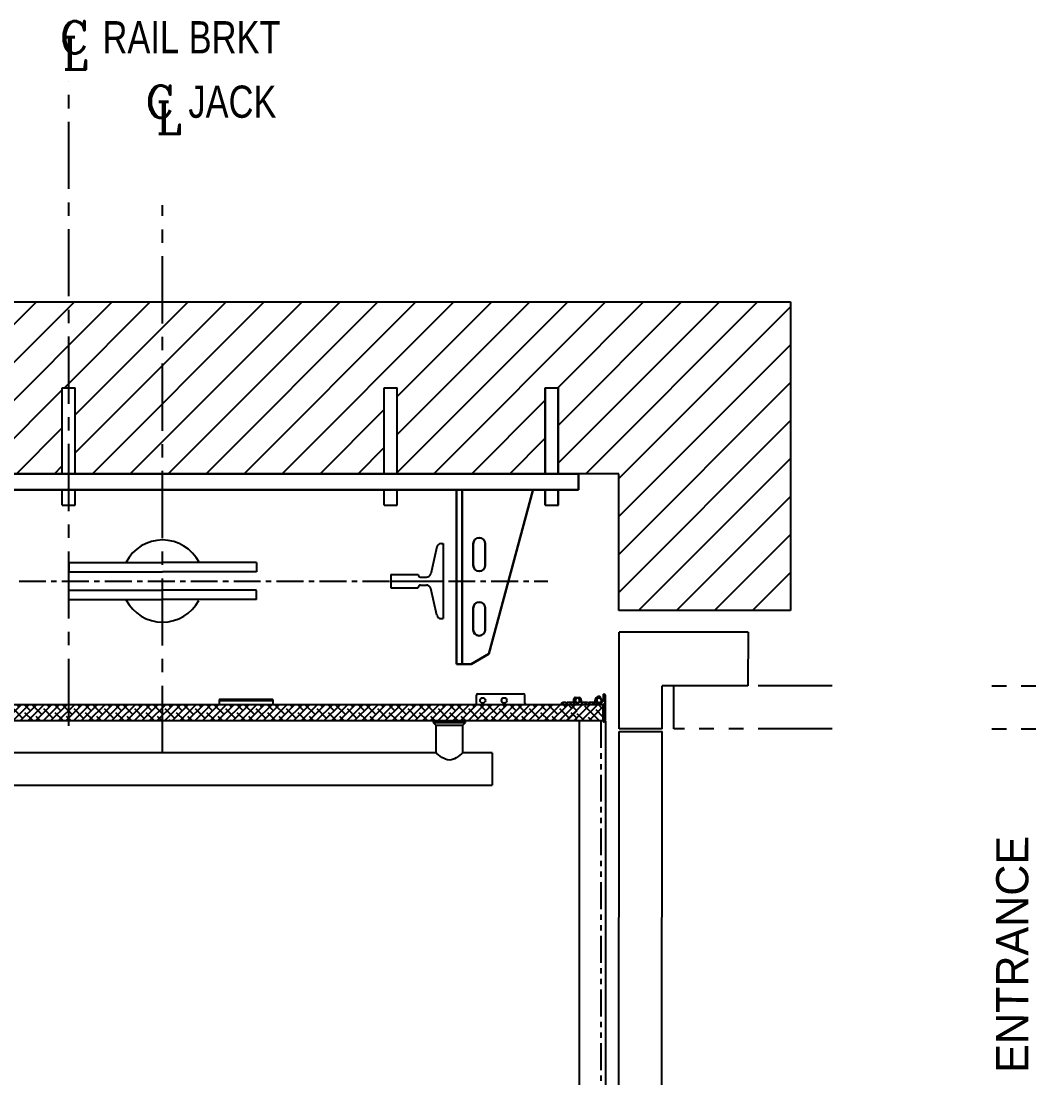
# Model space of a CAD drawing. Header units: inches. Extents: x 93 to 730, y 75 to 542.
# Drawn here: x 333.15 to 380.75, y 194.92 to 244.12 of the extents above; entities that cross this region are included whole.
import ezdxf

# ---------------------------------------------------------------- set-up
doc = ezdxf.new("R2010")
doc.units = ezdxf.units.IN
doc.header["$MEASUREMENT"] = 0
for name, pattern in [('CENTER', [2, 1.25, -0.25, 0.25, -0.25]), ('HIDDEN', [0.375, 0.25, -0.125]), ('PHANTOM', [2.5, 1.25, -0.25, 0.25, -0.25, 0.25, -0.25])]:
    doc.linetypes.add(name, pattern=pattern)
for name, color, linetype in [('AM_VIS', 7, 'Continuous'), ('CENTER', 2, 'CENTER'), ('CUTLINE', 6, 'Continuous'), ('DWG', 7, 'Continuous'), ('HATCH', 5, 'Continuous'), ('PHANTOM', 4, 'PHANTOM')]:
    doc.layers.add(name, color=color, linetype=linetype)
doc.styles.add('COMPLEX', font='COMPLEX')

# ---------------------------------------------------------------- blocks, each defined once
blk = doc.blocks.new('PRODOOR_LEFT')
for p, q in [((-22, -6), (-22, 0)), ((-22, 0), (-17.5, 0)), ((-17.5, -2), (-17.5, 0)), ((-17.375, 0), (17.375, 0)), ((-17.375, 0), (-17.375, -2)), ((17.375, 0), (17.375, -2)), ((17.5, -2), (17.5, 0)), ((17.5, 0), (22, 0)), ((22, -6), (22, 0)), ((-19.5, -6), (-19.5, -2)), ((-19.5, -2), (-17.5, -2)), ((-17.375, -2), (17.375, -2)), ((-9.5, -2), (-9.5, -3)), ((-3.75, -2), (-3.75, -3)), ((17.5, -2), (19.5, -2)), ((19.5, -6), (19.5, -2)), ((-9.5, -3), (-3.75, -3)), ((-19.5, -6), (-22, -6)), ((22, -6), (19.5, -6))]:
    blk.add_line(p, q)
at = {"linetype": 'HIDDEN', "ltscale": 2.5}
for p, q in [((-8.125, -3), (-8.125, 0)), ((-5.125, -3), (-5.125, 0))]:
    blk.add_line(p, q, dxfattribs=at)
at = {"layer": 'AM_VIS'}
for p, q in [((-16.087, -2.018, 39.029), (-16.087, -2.795, 39.029)), ((-15.614, -2.018, 39.029), (-16.087, -2.018, 39.029)), ((-15.614, -2.476, 39.029), (-15.614, -2.018, 39.029)), ((-12.373, -3.269, 39.029), (-15.453, -2.671, 39.029)), ((-15.776, -3.131, 39.029), (-12.305, -3.393, 39.029)), ((-12.085, -3.134, 39.029), (-12.21, -3.134, 39.029))]:
    blk.add_line(p, q, dxfattribs=at)
at = {"layer": 'AM_VIS', "extrusion": (0, 0, -1)}
for centre, radius, start, end in [((15.75, -2.795, -39.029), 0.337, 274.3196, 360), ((12.347, -3.135, -39.029), 0.262, 179.8318, 260.7733)]:
    blk.add_arc(centre, radius, start, end, dxfattribs=at)
at = {"layer": 'AM_VIS'}
for centre, radius, start, end in [((-15.415, -2.476, 39.029), 0.199, 180, 259.0209), ((-12.347, -3.135, 39.029), 0.137, 259.0209, 0.3221)]:
    blk.add_arc(centre, radius, start, end, dxfattribs=at)
at = {"layer": 'PHANTOM', "linetype": 'PHANTOM', "ltscale": 2.75}
for p, q in [((17.5, -2.541), (19.5, -2.541)), ((17.5, -9.917), (17.5, -2.541)), ((19.5, -9.917), (19.5, -2.541)), ((17.5, -37.291), (17.5, -16.737)), ((19.5, -37.291), (19.5, -16.737)), ((19.518, -35.531, 39.029), (19.518, -36.004, 39.029)), ((17.5, -37.291), (19.5, -37.291))]:
    blk.add_line(p, q, dxfattribs=at)
at = {"layer": 'PHANTOM', "linetype": 'PHANTOM', "ltscale": 2.5}
for start, end in [(182.5979, 200.7005), (252.9947, 266.4392)]:
    blk.add_arc((19.813, -0.129), 37.235, start, end, dxfattribs=at)
blk = doc.blocks.new('c3-42')
at = {"linetype": 'Continuous'}
h = blk.add_hatch(dxfattribs=at)
h.set_pattern_fill('ANSI31', angle=180, style=0)
h.set_pattern_definition([(225, (94.18148, -90.0396), (0.08838835, -0.08838834), [])])
edge = h.paths.add_edge_path(flags=0)
edge.add_line((75.742, -4.412), (75.724, -4.431))
edge.add_arc((75.714, -4.42), 0.015, 225, 315, ccw=False)
edge.add_line((75.703, -4.431), (75.685, -4.412))
edge.add_arc((75.679, -4.418), 0.008, 45, 90)
edge.add_line((75.679, -4.41), (75.415, -4.41))
edge.add_arc((75.415, -4.38), 0.03, 160.4577, 270, ccw=False)
edge.add_arc((75.214, -4.308), 0.184, 340.4577, 402.5173)
edge.add_arc((75.319, -4.212), 0.0411, 42.5173, 222.5173)
edge.add_arc((75.214, -4.308), 0.102, -222.5173, 42.5173, ccw=False)
edge.add_arc((75.108, -4.212), 0.0411, 317.4827, 497.4827)
edge.add_arc((75.214, -4.308), 0.184, 137.4827, 199.5423)
edge.add_arc((75.012, -4.38), 0.03, -90, 19.5423, ccw=False)
edge.add_line((75.012, -4.41), (74.748, -4.41))
edge.add_arc((74.748, -4.418), 0.008, 90, 135)
edge.add_line((74.742, -4.412), (74.724, -4.431))
edge.add_arc((74.713, -4.42), 0.015, 225, 315, ccw=False)
edge.add_line((74.703, -4.431), (74.685, -4.412))
edge.add_arc((74.679, -4.418), 0.008, 45, 90)
edge.add_line((74.679, -4.41), (74.552, -4.41))
edge.add_arc((74.552, -4.5), 0.09, 90, 168.463)
edge.add_arc((74.478, -4.485), 0.015, 168.463, 270)
edge.add_line((74.478, -4.5), (76.402, -4.5))
edge.add_arc((76.402, -4.515), 0.015, 0, 90, ccw=False)
edge.add_line((76.417, -4.515), (76.417, -5.28))
edge.add_arc((76.447, -5.28), 0.03, 180, 270)
edge.add_arc((76.447, -5.25), 0.06, 270, 360)
edge.add_line((76.507, -5.25), (76.507, -4.084))
edge.add_arc((76.447, -4.084), 0.06, 360, 474.5558)
edge.add_arc((76.426, -4.037), 0.00867, 114.5558, 180)
edge.add_line((76.417, -4.037), (76.417, -4.236))
edge.add_arc((76.377, -4.231), 0.0404, 320.9034, 353.4399, ccw=False)
edge.add_line((76.409, -4.257), (76.386, -4.28))
edge.add_arc((76.391, -4.286), 0.008, 135, 210.1699)
edge.add_arc((76.378, -4.294), 0.00787, -120.1699, 30.1699, ccw=False)
edge.add_arc((76.37, -4.307), 0.008, 59.8301, 135)
edge.add_line((76.364, -4.302), (76.33, -4.336))
edge.add_arc((76.335, -4.341), 0.00787, 135, 210.5225)
edge.add_arc((76.322, -4.349), 0.00787, -120.5225, 30.5225, ccw=False)
edge.add_arc((76.314, -4.363), 0.00787, 59.4775, 135)
edge.add_line((76.308, -4.357), (76.285, -4.38))
edge.add_arc((76.214, -4.308), 0.102, 75.4654, 315, ccw=False)
edge.add_arc((76.249, -4.171), 0.041, 255.4654, 435.4654)
edge.add_arc((76.214, -4.308), 0.184, 75.4654, 199.5661)
edge.add_arc((76.012, -4.38), 0.03, -90, 19.5661, ccw=False)
edge.add_line((76.012, -4.41), (75.748, -4.41))
edge.add_arc((75.748, -4.418), 0.008, 90, 135)
h = blk.add_hatch(dxfattribs=at)
h.set_pattern_fill('ANSI38', scale=2, style=0)
h.set_pattern_definition([(45, (45.61827, 43.5396), (-0.1767767, 0.1767767), []), (134.99997, (45.61827, 43.5396), (-0.53033, 0.176777), [0.625, -0.375])])
h.paths.add_polyline_path([(27.292, -4.5), (27.292, -5.25), (75.202, -5.25), (75.202, -4.5)], flags=0)
at = {"color": 7, "linetype": 'Continuous'}
for p, q in [((61.023, -4.26), (58.523, -4.26)), ((58.523, -4.26), (58.523, -4.261)), ((58.523, -4.261), (58.523, -4.313)), ((58.523, -4.313), (61.023, -4.313)), ((58.523, -4.313), (58.523, -4.5)), ((61.023, -4.26), (61.023, -4.261)), ((61.023, -4.261), (61.023, -4.313)), ((61.023, -4.313), (61.023, -4.5)), ((70.508, -4.5), (70.508, -4.062)), ((70.57, -4), (72.695, -4)), ((72.758, -4.437), (72.758, -4.062)), ((74.679, -4.41), (74.552, -4.41)), ((74.703, -4.431), (74.685, -4.412)), ((74.742, -4.412), (74.724, -4.431)), ((75.012, -4.41), (74.748, -4.41)), ((75.679, -4.41), (75.415, -4.41)), ((75.703, -4.431), (75.685, -4.412)), ((75.742, -4.412), (75.724, -4.431)), ((76.012, -4.41), (75.748, -4.41)), ((76.308, -4.357), (76.285, -4.38)), ((76.364, -4.302), (76.33, -4.336)), ((76.409, -4.257), (76.386, -4.28)), ((76.417, -4.037), (76.417, -4.236)), ((76.507, -5.25), (76.507, -4.084)), ((76.508, -4.063), (76.508, -5.25)), ((27.292, -4.5), (76.402, -4.5)), ((74.478, -4.5), (76.402, -4.5)), ((75.452, -4.5), (74.702, -5.25)), ((74.938, -4.661), (74.777, -4.5)), ((75.806, -4.5), (75.056, -5.25)), ((76.159, -4.5), (75.409, -5.25)), ((76.234, -5.25), (75.557, -4.572)), ((76.417, -4.596), (75.763, -5.25)), ((76.417, -5.08), (76.087, -4.749)), ((76.352, -4.661), (76.191, -4.5)), ((76.417, -5.25), (76.417, -4.5)), ((76.417, -5.25), (76.417, -4.5)), ((76.417, -4.515), (76.417, -5.28)), ((27.292, -5.25), (76.417, -5.25)), ((68.497, -5.25), (68.497, -5.33)), ((68.497, -5.33), (69.997, -5.33)), ((68.497, -5.33), (68.622, -5.455)), ((69.872, -5.455), (69.997, -5.33)), ((69.997, -5.33), (69.997, -5.25)), ((75.527, -5.25), (75.203, -4.926)), ((75.291, -5.27), (75.291, -41.23)), ((75.292, -5.25), (75.292, -41.25)), ((75.881, -5.25), (75.733, -5.103)), ((76.507, -5.25), (76.417, -5.25)), ((76.518, -5.27), (76.518, -41.23)), ((68.622, -5.455), (68.622, -6.75)), ((68.622, -5.455), (69.872, -5.455)), ((69.872, -6.75), (69.872, -5.455)), ((68.623, -6.75), (33.872, -6.75)), ((71.247, -6.75), (69.872, -6.75)), ((71.247, -6.75), (71.247, -7.5)), ((71.247, -7.5), (71.247, -8.25)), ((31.247, -8.25), (71.247, -8.25))]:
    blk.add_line(p, q, dxfattribs=at)
at = {"color": 7, "linetype": 'PHANTOM'}
for p, q in [((58.523, -4.261), (61.023, -4.261)), ((76.3, -5.27), (76.3, -41.23))]:
    blk.add_line(p, q, dxfattribs=at)
at = {"color": 7, "linetype": 'Continuous', "flags": 128}
blk.add_lwpolyline([(69.872, -6.75), (69.872, -6.75), (69.865, -6.756), (69.822, -6.792), (69.738, -6.858), (69.659, -6.916), (69.564, -6.978), (69.488, -7.021), (69.403, -7.057), (69.279, -7.084), (69.15, -7.074), (69.075, -7.051), (69.004, -7.019), (68.904, -6.962), (68.815, -6.901), (68.739, -6.844), (68.677, -6.795), (68.648, -6.772), (68.629, -6.756), (68.622, -6.75), (68.623, -6.75)], dxfattribs=at)
at = {"color": 7, "linetype": 'Continuous'}
for centre in [(70.802, -4.308), (71.802, -4.308), (75.214, -4.308), (76.214, -4.308)]:
    blk.add_circle(centre, 0.125, dxfattribs=at)
for centre, radius, start, end in [((70.57, -4.062), 0.0625, 90, 180), ((72.695, -4.062), 0.0625, 0, 90), ((74.552, -4.5), 0.09, 90, 168.463), ((74.679, -4.418), 0.008, 45, 90), ((74.748, -4.418), 0.008, 90, 135), ((75.012, -4.38), 0.03, 270, 19.5423), ((75.214, -4.308), 0.184, 137.4827, 199.5423), ((75.108, -4.212), 0.0411, 317.4827, 137.4827), ((75.214, -4.308), 0.102, 137.4827, 42.5173), ((75.214, -4.308), 0.125, 58.5187, 121.4918), ((75.319, -4.212), 0.0411, 42.5173, 222.5173), ((75.214, -4.308), 0.184, 340.4577, 42.5173), ((75.415, -4.38), 0.03, 160.4577, 270), ((75.679, -4.418), 0.008, 45, 90), ((75.748, -4.418), 0.008, 90, 135), ((76.012, -4.38), 0.03, 270, 19.5661), ((76.214, -4.308), 0.184, 75.4654, 199.5661), ((76.214, -4.308), 0.102, 75.4654, 315), ((76.249, -4.171), 0.041, 255.4654, 75.4654), ((76.214, -4.308), 0.125, 350.7073, 59.4965), ((76.314, -4.363), 0.00787, 59.4775, 135), ((76.322, -4.349), 0.00787, 239.4775, 30.5225), ((76.335, -4.341), 0.00787, 135, 210.5225), ((76.37, -4.307), 0.008, 59.8301, 135), ((76.378, -4.294), 0.00787, 239.8301, 30.1699), ((76.391, -4.286), 0.008, 135, 210.1699), ((76.377, -4.231), 0.0404, 320.9034, 353.4399), ((76.426, -4.037), 0.00867, 114.5558, 180), ((76.447, -4.084), 0.06, 0, 114.5558), ((72.82, -4.437), 0.0625, 180, 270), ((74.478, -4.485), 0.015, 168.463, 270), ((74.713, -4.42), 0.015, 225, 315), ((75.714, -4.42), 0.015, 225, 315), ((76.402, -4.515), 0.015, 0, 90), ((76.447, -5.28), 0.03, 180, 270), ((76.447, -5.25), 0.06, 270, 360)]:
    blk.add_arc(centre, radius, start, end, dxfattribs=at)
blk = doc.blocks.new('RAIL_JACK2')
at = {"color": 7, "linetype": 'Continuous', "lineweight": 30}
for p, q in [((12.688, 0), (-21.441, 0)), ((12.688, 0), (13.704, 0)), ((13.991, 0), (13.704, 0)), ((13.991, 0), (15.007, 0)), ((19.374, 0), (15.007, 0)), ((19.239, 0), (19.374, 0)), ((19.374, -0.135), (19.374, 0)), ((19.374, -0.75), (19.374, -0.135)), ((19.374, -0.75), (-28.126, -0.75)), ((13.686, -8.875), (13.686, -0.75)), ((13.956, -8.875), (13.956, -0.75)), ((15.201, -8.392), (17.24, -0.782)), ((14.468, -3.265), (14.468, -4.265)), ((15.03, -4.265), (15.03, -3.265)), ((14.468, -6.265), (14.468, -7.265)), ((15.03, -7.265), (15.03, -6.265)), ((14.365, -8.875), (15.201, -8.392)), ((13.956, -8.875), (13.686, -8.875)), ((14.365, -8.875), (13.956, -8.875))]:
    blk.add_line(p, q, dxfattribs=at)
blk.add_line((19.374, -0.375), (19.374, 0))
for centre, radius, start, end in [((15.311, -0.717), 0.25, 345, 352.4349), ((14.749, -3.265), 0.281, 0, 180), ((14.749, -4.265), 0.281, 180, 360), ((14.749, -6.265), 0.281, 0, 180), ((14.749, -7.265), 0.281, 180, 360)]:
    blk.add_arc(centre, radius, start, end, dxfattribs=at)
at = {"color": 7, "linetype": 'Continuous', "lineweight": 0}
blk.add_point((-4.376, 0), dxfattribs=at)
at = {"layer": 'CENTER'}
blk.add_line((-26.689, -5), (17.936, -5), dxfattribs=at)
at = {"layer": 'DEFPOINTS', "color": 0, "linetype": 'ByBlock'}
for p in [(10.624, -4.688), (19.624, -5)]:
    blk.add_point(p, dxfattribs=at)
at = {"layer": 'DWG'}
for p, q in [((-4.676, 0), (-4.676, 4)), ((-4.676, 4), (-4.076, 4)), ((-4.076, 0), (-4.076, 4)), ((10.324, 0), (10.324, 4)), ((10.324, 4), (10.924, 4)), ((10.924, 0), (10.924, 4)), ((17.824, 0), (17.824, 4)), ((17.824, 4), (18.424, 4)), ((17.838, 0), (17.838, 4)), ((17.838, 4), (18.438, 4)), ((18.424, 0), (18.424, 4)), ((18.438, 0), (18.438, 4)), ((-26.439, 0), (19.374, 0)), ((-28.126, 0), (19.374, 0)), ((19.374, 0), (19.374, -0.375)), ((-4.676, -1.47), (-4.676, -0.75)), ((-4.076, -1.47), (-4.076, -0.75)), ((10.324, -1.47), (10.324, -0.75)), ((10.924, -1.47), (10.924, -0.75)), ((17.824, -1.47), (17.824, -0.75)), ((17.838, -1.47), (17.838, -0.75)), ((18.424, -1.47), (18.424, -0.75)), ((18.438, -1.47), (18.438, -0.75)), ((-4.676, -1.47), (-4.076, -1.47)), ((10.324, -1.47), (10.924, -1.47)), ((17.824, -1.47), (18.424, -1.47)), ((17.838, -1.47), (18.438, -1.47)), ((12.775, -3.405), (12.486, -4.658)), ((12.97, -3.25), (13.061, -3.25)), ((13.061, -3.25), (13.061, -6.75)), ((-4.376, -4.137), (-0.003, -4.137)), ((-4.376, -4.137), (-4.376, -4.567)), ((4.374, -4.137), (0.001, -4.137)), ((4.374, -4.137), (3.879, -4.137)), ((4.374, -4.137), (4.374, -4.567)), ((-4.376, -4.576), (-0.003, -4.576)), ((4.374, -4.576), (0.001, -4.576)), ((10.624, -4.688), (10.624, -5.312)), ((10.624, -4.688), (11.91, -4.688)), ((11.91, -4.712), (11.91, -4.688)), ((12.01, -4.812), (12.291, -4.812)), ((10.624, -5), (13.061, -5)), ((10.624, -5.312), (11.91, -5.312)), ((11.91, -5.288), (11.91, -5.312)), ((12.01, -5.188), (12.291, -5.188)), ((12.775, -6.595), (12.486, -5.342)), ((-4.376, -5.424), (-0.003, -5.424)), ((-4.376, -5.863), (-4.376, -5.433)), ((-4.376, -5.863), (-0.003, -5.863)), ((4.374, -5.424), (0.001, -5.424)), ((4.374, -5.863), (0.001, -5.863)), ((4.374, -5.863), (3.879, -5.863)), ((4.374, -5.863), (4.374, -5.433)), ((12.97, -6.75), (13.061, -6.75))]:
    blk.add_line(p, q, dxfattribs=at)
for centre, radius, start, end in [((-0.001, -5), 1.912, 27.2612, 152.691), ((12.97, -3.45), 0.2, 90, 166.9699), ((12.01, -4.712), 0.1, 180, 270), ((12.291, -4.613), 0.2, 270, 346.9699), ((12.01, -5.288), 0.1, 90, 180), ((12.291, -5.387), 0.2, 13.0301, 90), ((-0.001, -5), 1.912, 207.66, 331.985), ((12.97, -6.55), 0.2, 193.0301, 270)]:
    blk.add_arc(centre, radius, start, end, dxfattribs=at)
blk = doc.blocks.new('p3-42')
at = {"layer": 'HATCH'}
h = blk.add_hatch(dxfattribs=at)
h.set_pattern_fill('ANSI31', color=256, scale=10, style=0)
h.set_pattern_definition([(45, (-197.1492, -192.1298), (-0.8838835, 0.8838835), [])])
h.paths.add_polyline_path([(70.55605, 65.71828), (41.30605, 65.71828), (41.30605, 57.71828), (51.62981, 57.71828), (51.62981, 61.71828), (52.22981, 61.71828), (52.22981, 57.71828), (59.12981, 57.71828), (59.12981, 61.71828), (59.74375, 61.71828), (59.74375, 57.71828), (60.67981, 57.71828), (60.67981, 57.71828), (62.55605, 57.71828), (62.55605, 51.34328), (70.55605, 51.34328)])
h.paths.add_polyline_path([(41.30605, 65.71828), (36.93105, 65.71828), (36.93105, 61.71828), (37.22981, 61.71828), (37.22981, 57.71828), (41.30605, 57.71828)])
h.paths.add_polyline_path([(36.93105, 65.71828), (-1.81895, 65.71828), (-1.81895, -5.65672), (7.93105, -5.65672), (7.93105, 57.71828), (14.11587, 57.71828), (14.11587, 61.71828), (14.71587, 61.71828), (14.72981, 61.71828), (14.72981, 57.71828), (21.62981, 57.71828), (21.62981, 61.71828), (22.22981, 61.71828), (22.22981, 57.71828), (36.62981, 57.71828), (36.62981, 61.71828), (36.93105, 61.71828)])
h.paths.add_polyline_path([(70.55605, 5.34328), (62.55605, 5.34328), (62.55605, 2.34162), (60.18105, 2.34328), (60.18105, -5.65672), (70.55605, -5.65672)])
at = {"layer": 'CENTER', "linetype": 'CENTER', "ltscale": 2.5}
for p, q in [((36.93105, 45.9768), (36.93105, 75.9768)), ((41.30605, 44.71828), (41.30605, 70.21828))]:
    blk.add_line(p, q, dxfattribs=at)
at = {"layer": 'CUTLINE'}
for p, q in [((-1.81895, 65.71828), (70.55605, 65.71828)), ((70.55605, 65.71828), (70.55605, 51.34328)), ((62.55605, 57.71828), (7.93105, 57.71828)), ((62.55605, 51.34328), (62.55605, 57.71828)), ((70.55605, 51.34328), (62.55605, 51.34328))]:
    blk.add_line(p, q, dxfattribs=at)
for name, p in [('RAIL_JACK2', (41.30605, 57.71828)), ('c3-42', (-14.58732, 51.46828))]:
    blk.add_blockref(name, p)
at = {"rotation": 89.95437383554041}
blk.add_blockref('PRODOOR_LEFT', (62.55605, 28.34328), dxfattribs=at)
at = {"style": 'COMPLEX'}
for s, p in [('C', (36.50605, 77.29021)), ('L', (36.63105, 76.54021)), ('C', (40.50605, 74.29021)), ('L', (41.00605, 73.54021))]:
    blk.add_text(s, height=1.5, dxfattribs=at).set_placement(p)
at = {"width": 0.8}
for s, p in [('RAIL BRKT', (38.50605, 77.29021)), ('JACK', (42.50605, 74.29021))]:
    blk.add_text(s, height=1.5, dxfattribs=at).set_placement(p)
blk.add_text('ENTRANCE', height=1.5, rotation=89.954374).set_placement((81.62588, 29.81968))

msp = doc.modelspace()

# ---------------------------------------------------------------- block references
at = {"xscale": 0.9999999999, "yscale": 0.9999999999, "zscale": 0.9999999999}
msp.add_blockref('p3-42', (298.43766, 165.33139), dxfattribs=at)

doc.saveas('drawing.dxf')
